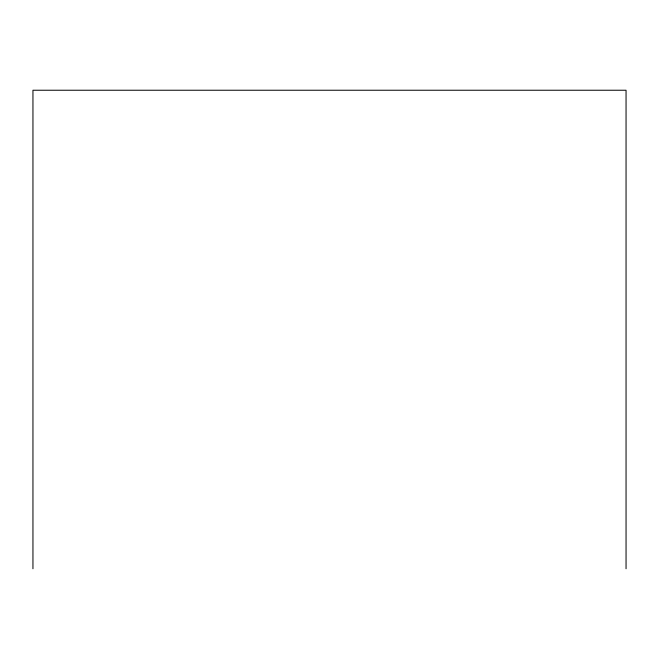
<?xml version="1.0" encoding="UTF-8"?>
<svg xmlns="http://www.w3.org/2000/svg" width="659" height="659" viewBox="0 0 659 659"><rect width="100%" height="100%" fill="white"/><g stroke="black" fill="none" stroke-linecap="round" stroke-linejoin="round"><path stroke-width="0.99" d="M626.05 568.766L626.05 90.234L32.95 90.234L32.95 568.766"/></g></svg>
